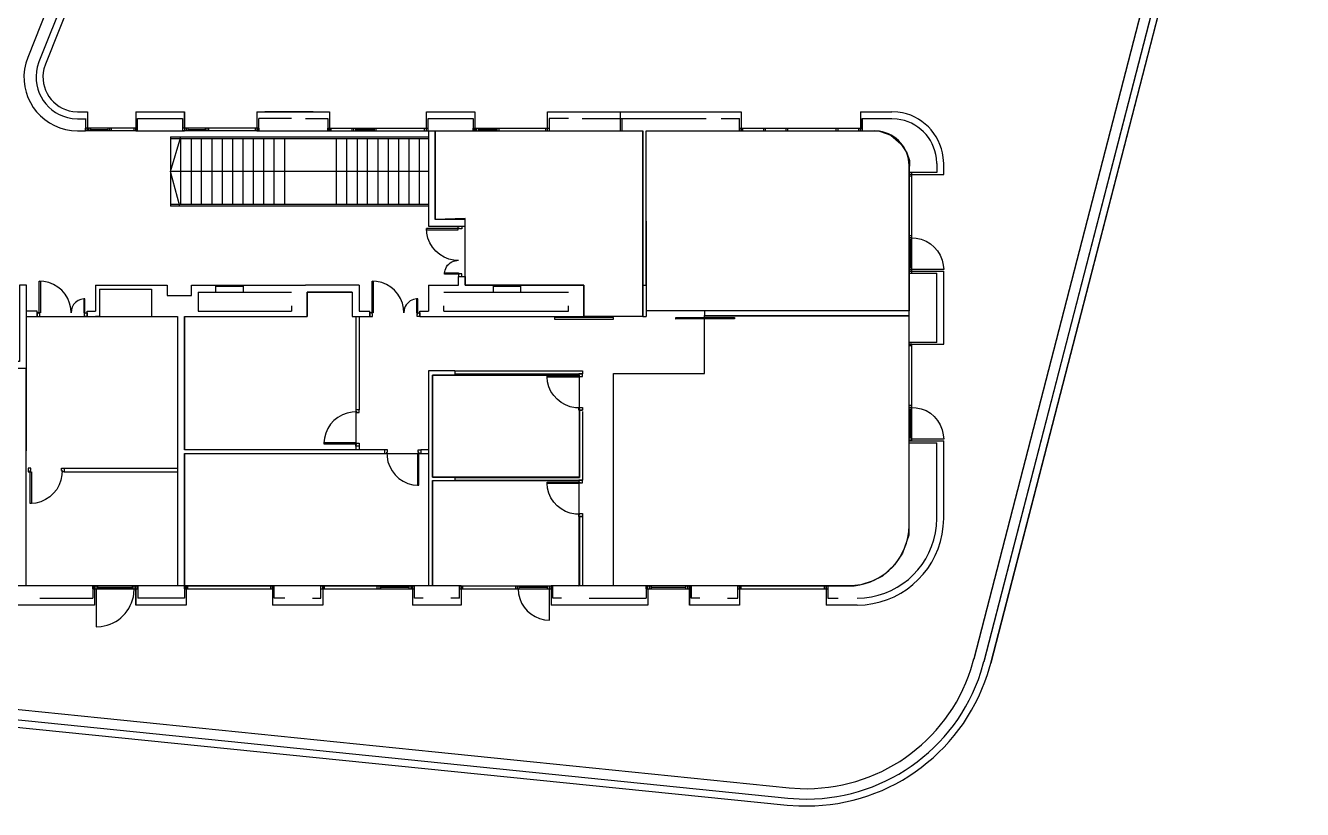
# Model space of a CAD drawing. Extents: x 0.3 to 10.6, y 1.3 to 8.
# Drawn here: x 6.334 to 10.52, y 1.269 to 3.837 of the extents above; entities that cross this region are included whole.
import ezdxf

# ---------------------------------------------------------------- set-up
doc = ezdxf.new("R2010")
doc.units = 0
for name, color, linetype in [('Doors', 7, 'CONTINUOUS'), ('Furnitures', 7, 'CONTINUOUS'), ('Meeting rooms', 7, 'CONTINUOUS'), ('Offices', 7, 'CONTINUOUS'), ('Stairs', 7, 'CONTINUOUS'), ('Walls', 7, 'CONTINUOUS')]:
    doc.layers.add(name, color=color, linetype=linetype)

msp = doc.modelspace()

# ---------------------------------------------------------------- linework, layer by layer
at = {"layer": 'Doors', "color": 3}
for points in [[(7.649389, 3.157399), (7.648191, 3.1718)], [(7.753189, 3.067401), (7.738189, 3.068591)], [(7.742989, 3.0668), (7.753189, 3.067991)], [(7.70759, 3.026599), (7.709389, 3.035601)], [(6.39419, 2.999001), (6.37919, 3.000191)], [(7.484989, 2.999001), (7.469989, 3.000191)], [(6.52499, 2.941401), (6.51539, 2.939602), (6.50639, 2.936003), (6.49859, 2.930003), (6.49199, 2.923401), (6.48719, 2.915003), (6.48479, 2.905402), (6.483589, 2.895803)], [(7.615789, 2.941401), (7.60619, 2.939602)], [(6.48359, 2.8958), (6.482391, 2.910799)], [(7.57439, 2.8958), (7.573188, 2.910799)], [(7.57499, 2.905399), (7.574389, 2.8958)], [(8.04479, 2.6702), (8.043588, 2.6852)], [(7.42019, 2.571199), (7.40519, 2.57059)], [(8.151589, 2.584999), (8.136589, 2.584999)], [(7.31399, 2.4854), (7.312191, 2.4704)], [(7.518589, 2.439799), (7.51919, 2.424799)], [(6.45419, 2.379799), (6.453589, 2.3648)], [(7.60379, 2.333), (7.61879, 2.3312)], [(8.04479, 2.321599), (8.043588, 2.336601)], [(6.36839, 2.273), (6.35399, 2.271809)], [(8.151589, 2.2364), (8.136589, 2.237009)], [(7.94939, 1.9922), (7.950588, 1.976)], [(8.05139, 1.8896), (8.05139, 1.9916)], [(8.035189, 1.890799), (8.05139, 1.889608)]]:
    msp.add_lwpolyline(points, dxfattribs=at)
for points in [[(7.64879, 3.1718), (7.64879, 3.168199), (7.75259, 3.168199), (7.75259, 3.1718)], [(7.75259, 3.1796), (7.763989, 3.1796), (7.763989, 3.170599), (7.75679, 3.170599), (7.75679, 3.17179), (7.75259, 3.17179)], [(7.75319, 3.026599), (7.75319, 3.022401), (7.707589, 3.022401), (7.707589, 3.026599)], [(7.75319, 3.015199), (7.76399, 3.015199), (7.76399, 3.0242), (7.75679, 3.0242), (7.75679, 3.022401), (7.75319, 3.022401)], [(6.37919, 2.8958), (6.37919, 3.000199), (6.38339, 3.000199), (6.38339, 2.8958)], [(7.46999, 2.8958), (7.46999, 3.000199), (7.47419, 3.000199), (7.47419, 2.8958)], [(6.52919, 2.8958), (6.52919, 2.941401), (6.52499, 2.941401), (6.52499, 2.8958)], [(7.619989, 2.8958), (7.619989, 2.941401), (7.61579, 2.941401), (7.61579, 2.8958)], [(6.37199, 2.8958), (6.37199, 2.884399), (6.38099, 2.884399), (6.38099, 2.892199), (6.379191, 2.892199), (6.379191, 2.8958)], [(6.53639, 2.8958), (6.53639, 2.884399), (6.52739, 2.884399), (6.52739, 2.892199), (6.529189, 2.892199), (6.529189, 2.8958)], [(7.46279, 2.8958), (7.46279, 2.884399), (7.471789, 2.884399), (7.471789, 2.892199), (7.46999, 2.892199), (7.46999, 2.8958)], [(7.62719, 2.8958), (7.62719, 2.884399), (7.618189, 2.884399), (7.618189, 2.892199), (7.619989, 2.892199), (7.619989, 2.8958)], [(8.06819, 2.8802), (8.06819, 2.875401), (8.26139, 2.875401), (8.26139, 2.8802)], [(8.65799, 2.875999), (8.46539, 2.87539), (8.46539, 2.88019), (8.65799, 2.88019)], [(8.14799, 2.688801), (8.14799, 2.6852), (8.043589, 2.6852), (8.043589, 2.688801), (8.14799, 2.688801), (8.151589, 2.688801), (8.151589, 2.68761), (8.159389, 2.68761), (8.159389, 2.696611), (8.14799, 2.696611)], [(7.41659, 2.571199), (7.42019, 2.571199), (7.42019, 2.569399), (7.42799, 2.569399), (7.42799, 2.578401), (7.41659, 2.578401)], [(8.14799, 2.584999), (8.151589, 2.584999), (8.151589, 2.58619), (8.159389, 2.58619), (8.159389, 2.577189), (8.14799, 2.577189)], [(7.41659, 2.466799), (7.41659, 2.4704), (7.31219, 2.4704), (7.31219, 2.466799), (7.41659, 2.466799), (7.42019, 2.466799), (7.42019, 2.468598), (7.42799, 2.468598), (7.42799, 2.458999), (7.41659, 2.458999)], [(7.51859, 2.4356), (7.51859, 2.439799), (7.520389, 2.439799), (7.520389, 2.447001), (7.511389, 2.447001), (7.511389, 2.4356)], [(7.62299, 2.3312), (7.62299, 2.4356), (7.61879, 2.4356), (7.61879, 2.3312)], [(7.62299, 2.4356), (7.62299, 2.439799), (7.621191, 2.439799), (7.621191, 2.447001), (7.630191, 2.447001), (7.630191, 2.4356)], [(6.34979, 2.3756), (6.34979, 2.379799), (6.351589, 2.379799), (6.351589, 2.387001), (6.342589, 2.387001), (6.342589, 2.3756)], [(6.45419, 2.3756), (6.45419, 2.379799), (6.452391, 2.379799), (6.452391, 2.387001), (6.461391, 2.387001), (6.461391, 2.3756)], [(6.34979, 2.271799), (6.34979, 2.3756), (6.35399, 2.3756), (6.35399, 2.271799)], [(8.14799, 2.340799), (8.14799, 2.336601), (8.043589, 2.336601), (8.043589, 2.340799), (8.14799, 2.340799), (8.151589, 2.340799), (8.151589, 2.339), (8.159389, 2.339), (8.159389, 2.347999), (8.14799, 2.347999)], [(8.14799, 2.2364), (8.151589, 2.2364), (8.151589, 2.238199), (8.159389, 2.238199), (8.159389, 2.2286), (8.14799, 2.2286)]]:
    msp.add_lwpolyline(points, close=True, dxfattribs=at)
for points in [[(7.738189, 3.068599), (7.69255, 3.074701), (7.65597, 3.11151), (7.649389, 3.157399)], [(7.709389, 3.035601), (7.71395, 3.051899), (7.72669, 3.063009), (7.742989, 3.0668)], [(6.48239, 2.910799), (6.47647, 2.956821), (6.43997, 2.992709), (6.39419, 2.999001)], [(7.573189, 2.910799), (7.566399, 2.956829), (7.53147, 2.99287), (7.484989, 2.999001)], [(7.60619, 2.939599), (7.591669, 2.935969), (7.57709, 2.920639), (7.57499, 2.905399)], [(8.136589, 2.584999), (8.090229, 2.591349), (8.054229, 2.6242), (8.04479, 2.6702)], [(7.40519, 2.570601), (7.35955, 2.56565), (7.32156, 2.530559), (7.31399, 2.4854)], [(7.51919, 2.424799), (7.52344, 2.379429), (7.55862, 2.340829), (7.60379, 2.333)], [(6.45359, 2.3648), (6.44916, 2.3189), (6.41364, 2.281199), (6.36839, 2.273)], [(8.136589, 2.237001), (8.091009, 2.241311), (8.05357, 2.276799), (8.04479, 2.321599)], [(7.950589, 1.976), (7.95729, 1.931478), (7.991359, 1.898879), (8.035189, 1.890799)]]:
    msp.add_open_spline(points, degree=3, dxfattribs=at)
at = {"layer": 'Furnitures', "color": 5}
msp.add_lwpolyline([(8.26168, 2.00131), (8.26168, 2.697029), (8.559367, 2.697029), (8.559367, 2.887685), (9.229445, 2.887685), (9.229445, 2.214262), (9.229445, 2.167437), (9.208261, 2.108344), (9.182618, 2.070435), (9.143594, 2.033642), (9.109031, 2.01692), (9.072238, 2.004654), (9.04319, 2.001199)], close=True, dxfattribs=at)
at = {"layer": 'Meeting rooms', "color": 5}
for points in [[(7.77539, 2.986399), (7.77539, 3.204799), (7.676989, 3.201799), (7.676989, 3.4922), (8.35739, 3.4922), (8.35739, 2.884399), (8.16479, 2.884399), (8.16479, 2.986399)], [(8.36879, 3.4922), (9.076789, 3.4922), (9.133189, 3.491001), (9.170426, 3.478329), (9.203539, 3.449948), (9.22246, 3.419989), (9.23192, 3.394761), (9.230388, 3.355401), (9.230388, 2.902401), (8.369432, 2.902401)]]:
    msp.add_lwpolyline(points, close=True, dxfattribs=at)
at = {"layer": 'Meeting rooms', "color": 1}
for points in [[(6.33779, 2.884399), (6.83219, 2.884399), (6.83219, 2.001199), (6.33659, 2.001199)], [(7.66799, 2.358198), (7.66799, 2.691801), (8.148687, 2.691801), (8.148687, 2.357254)], [(7.66799, 2.3468), (8.147899, 2.3468), (8.147899, 2.000905), (7.66799, 2.001196)]]:
    msp.add_lwpolyline(points, close=True, dxfattribs=at)
at = {"layer": 'Offices', "color": 1}
for points in [[(6.85499, 2.884399), (7.25759, 2.884399), (7.25759, 2.9642), (7.40519, 2.9642), (7.40519, 2.884399), (7.41659, 2.884399), (7.41659, 2.447001), (6.85499, 2.447001)], [(7.65479, 2.4356), (7.65479, 2.001199), (6.85499, 2.001199), (6.85499, 2.4356)]]:
    msp.add_lwpolyline(points, close=True, dxfattribs=at)
at = {"layer": 'Stairs', "color": 6}
for points in [[(6.83999, 3.2456), (6.80939, 3.359), (6.84359, 3.4724)], [(6.80939, 3.4724), (6.80939, 3.2456)], [(6.80939, 3.4724), (7.65479, 3.4724)], [(7.65479, 3.4664), (6.80939, 3.4664)], [(6.84359, 3.251), (6.84359, 3.4664)], [(6.87779, 3.251), (6.87779, 3.4664)], [(6.91139, 3.251), (6.91139, 3.4664)], [(6.94559, 3.251), (6.94559, 3.4664)], [(6.97979, 3.251), (6.97979, 3.4664)], [(7.01339, 3.251), (7.01339, 3.4664)], [(7.04759, 3.251), (7.04759, 3.4664)], [(7.08179, 3.251), (7.08179, 3.4664)], [(7.11539, 3.251), (7.11539, 3.4664)], [(7.14959, 3.251), (7.14959, 3.4664)], [(7.18379, 3.251), (7.18379, 3.4664)], [(7.35359, 3.251), (7.35359, 3.4664)], [(7.38779, 3.251), (7.38779, 3.4664)], [(7.42199, 3.251), (7.42199, 3.4664)], [(7.45559, 3.251), (7.45559, 3.4664)], [(7.48979, 3.251), (7.48979, 3.4664)], [(7.52399, 3.251), (7.52399, 3.4664)], [(7.55819, 3.251), (7.55819, 3.4664)], [(7.59179, 3.251), (7.59179, 3.4664)], [(7.62599, 3.251), (7.62599, 3.4664)], [(7.65479, 3.359), (6.80939, 3.359)], [(7.65479, 3.251), (6.80939, 3.251)], [(7.65479, 3.2456), (6.80939, 3.2456)]]:
    msp.add_lwpolyline(points, dxfattribs=at)
at = {"layer": 'Walls', "color": 1}
for points in [[(9.44339, 1.762399), (10.46399, 5.711), (10.463389, 5.711), (9.442789, 1.762399)], [(9.47639, 1.753999), (10.49819, 5.7068), (10.497589, 5.7068), (9.475789, 1.753999)], [(9.49859, 1.748598), (10.51979, 5.7014), (10.519189, 5.7014), (9.497989, 1.748598)]]:
    msp.add_lwpolyline(points, close=True, dxfattribs=at)
at = {"layer": 'Walls', "color": 7}
for points in [[(9.44279, 1.762399), (9.44279, 1.762399), (9.44279, 1.762399), (9.44339, 1.762399), (10.46399, 5.711), (10.46339, 5.711)], [(9.47579, 1.753999), (9.47579, 1.753999), (9.47579, 1.753999), (9.47639, 1.753999), (10.49819, 5.7068), (10.49759, 5.7068)], [(9.49799, 1.748598), (9.49799, 1.748598), (9.49799, 1.748598), (9.49859, 1.748598), (10.51979, 5.7014), (10.51919, 5.7014)], [(6.33779, 2.986399), (6.31499, 2.986399), (6.31499, 2.736799), (6.11099, 2.736799), (6.11099, 2.986399), (6.08819, 2.986399), (6.08819, 2.736799), (5.88419, 2.736799), (5.88419, 2.986399), (5.86199, 2.986399), (5.86199, 2.736799), (5.76539, 2.736799), (5.76539, 2.7146), (6.33779, 2.7146)], [(5.76539, 2.736799), (5.76539, 2.7146), (6.33779, 2.7146), (6.33779, 2.986399), (6.31499, 2.986399), (6.31499, 2.736799), (6.11099, 2.736799), (6.11099, 2.986399), (6.08819, 2.986399), (6.08819, 2.736799), (5.88419, 2.736799), (5.88419, 2.986399), (5.86199, 2.986399), (5.86199, 2.736799)]]:
    msp.add_lwpolyline(points, close=True, dxfattribs=at)
for points in [[(6.42659, 3.9488), (6.34139, 3.7328)], [(6.46379, 3.9344), (6.37799, 3.7178)], [(6.48719, 3.9314), (6.39959, 3.71)], [(6.34139, 3.7328), (6.33479, 3.7136)], [(6.37799, 3.7178), (6.37259, 3.701)], [(6.39959, 3.71), (6.39479, 3.695)], [(6.48719, 3.533), (6.50459, 3.531799)], [(6.48899, 3.5558), (6.50459, 3.554601)], [(6.50459, 3.5546), (6.53759, 3.5546)], [(6.50459, 3.5318), (6.53099, 3.5318)], [(6.53099, 3.5324), (6.53099, 3.4922)], [(6.53759, 3.5546), (6.53759, 3.4922)], [(6.69599, 3.5546), (6.85499, 3.5546)], [(6.69599, 3.5546), (6.69599, 3.4922)], [(6.70139, 3.4922), (6.70139, 3.5324), (6.84899, 3.5324)], [(6.84899, 3.5324), (6.84899, 3.4922)], [(6.85499, 3.5546), (6.85499, 3.4922)], [(6.85499, 3.5012), (6.85499, 3.5546)], [(7.09259, 3.5546), (7.33079, 3.5546)], [(7.09259, 3.5546), (7.09259, 3.4922)], [(7.09319, 3.5012), (7.09319, 3.5546)], [(7.09859, 3.4922), (7.09859, 3.5324)], [(7.20659, 3.5324), (7.09859, 3.5324)], [(7.27739, 3.5546), (7.11899, 3.5546)], [(7.25159, 3.5324), (7.32479, 3.5324), (7.32479, 3.4922)], [(7.33079, 3.5546), (7.33079, 3.4922)], [(7.33079, 3.5546), (7.33079, 3.4922)], [(7.64819, 3.5546), (7.80659, 3.5546)], [(7.64819, 3.5012), (7.64819, 3.5546)], [(7.65359, 3.4922), (7.65359, 3.5012), (7.65359, 3.5324), (7.80119, 3.5324)], [(7.80119, 3.5324), (7.80119, 3.4922)], [(7.80659, 3.5546), (7.80659, 3.4922)], [(7.80659, 3.5546), (7.80659, 3.553999)], [(8.04479, 3.5012), (8.04479, 3.5546), (8.28299, 3.5546)], [(8.04479, 3.5546), (8.04479, 3.553999)], [(8.11379, 3.5324), (8.05079, 3.5324), (8.05079, 3.4922), (8.28899, 3.4922)], [(8.15879, 3.5324), (8.56499, 3.5324)], [(8.28299, 3.5546), (8.68019, 3.5546)], [(8.28299, 3.5546), (8.28299, 3.4922)], [(8.28299, 3.5546), (8.28299, 3.5012)], [(8.28899, 3.5324), (8.28899, 3.4922)], [(8.61419, 3.5324), (8.67419, 3.5324)], [(8.67419, 3.4922), (8.67419, 3.5324)], [(8.68019, 3.5546), (8.68019, 3.4922)], [(8.68019, 3.5546), (8.68019, 3.553999)], [(9.07139, 3.5546), (9.17339, 3.5546)], [(9.07139, 3.5546), (9.07139, 3.5012)], [(9.07139, 3.5546), (9.07139, 3.553999)], [(9.07679, 3.5324), (9.07679, 3.4922)], [(9.07679, 3.4922), (9.07679, 3.5324)], [(9.17339, 3.5318), (9.07679, 3.5318)], [(9.19379, 3.5534), (9.17339, 3.554601)], [(9.19139, 3.5306), (9.17339, 3.531798)], [(6.48479, 3.4934), (6.50459, 3.492199)], [(6.50459, 3.4922), (6.53099, 3.4922)], [(6.69599, 3.5012), (6.53099, 3.5012)], [(6.53099, 3.4922), (6.53099, 3.5012)], [(6.69599, 3.4922), (6.53099, 3.4922)], [(6.53699, 3.4922), (6.53699, 3.5012)], [(6.54239, 3.4922), (6.54239, 3.5012)], [(6.54839, 3.4922), (6.54839, 3.5012)], [(6.54839, 3.497), (6.60479, 3.497)], [(6.60479, 3.4922), (6.60479, 3.5012)], [(6.61079, 3.4922), (6.61079, 3.5012)], [(6.61619, 3.4922), (6.61619, 3.5012)], [(6.68999, 3.4922), (6.68999, 3.5012)], [(6.69539, 3.4922), (6.69539, 3.5012)], [(6.69599, 3.4922), (6.85499, 3.4922)], [(6.70139, 3.4922), (6.70139, 3.5012)], [(6.84899, 3.5012), (6.84899, 3.4922)], [(7.09859, 3.5012), (6.84899, 3.5012)], [(7.09859, 3.4922), (6.84899, 3.4922)], [(6.85499, 3.5012), (6.85499, 3.4922)], [(6.86039, 3.5012), (6.86039, 3.4922)], [(6.86639, 3.5012), (6.86639, 3.4922)], [(6.86639, 3.497), (6.92279, 3.497)], [(6.92279, 3.5012), (6.92279, 3.4922)], [(6.92879, 3.5012), (6.92879, 3.4922)], [(6.93419, 3.5012), (6.93419, 3.4922)], [(7.08719, 3.5012), (7.08719, 3.4922)], [(7.09259, 3.4922), (7.32479, 3.4922)], [(7.09319, 3.5012), (7.09319, 3.4922)], [(7.09859, 3.5012), (7.09859, 3.4922)], [(7.32479, 3.5012), (7.65359, 3.5012)], [(7.32479, 3.4922), (7.32479, 3.5012)], [(7.32479, 3.4922), (7.65359, 3.4922)], [(7.33079, 3.4922), (7.33079, 3.5012)], [(7.33619, 3.4922), (7.33619, 3.5012)], [(7.40459, 3.4922), (7.40459, 3.5012)], [(7.40999, 3.4922), (7.40999, 3.5012)], [(7.41539, 3.5012), (7.41599, 3.4928)], [(7.41599, 3.497), (7.47239, 3.497)], [(7.47239, 3.5018), (7.47239, 3.4928)], [(7.47779, 3.4922), (7.47779, 3.5012)], [(7.48379, 3.4922), (7.48379, 3.5012)], [(7.64219, 3.4922), (7.64219, 3.5012)], [(7.64819, 3.4922), (7.64819, 3.5012)], [(7.65359, 3.4922), (7.80119, 3.4922)], [(7.65479, 3.4922), (7.65479, 3.1796)], [(7.67699, 3.4922), (7.67699, 3.201799)], [(7.80119, 3.5012), (8.05079, 3.5012)], [(7.80119, 3.4922), (7.80119, 3.5012)], [(7.80119, 3.4922), (8.05079, 3.4922)], [(7.80659, 3.4922), (7.80659, 3.5012)], [(7.81259, 3.4922), (7.81259, 3.5012)], [(7.81799, 3.5018), (7.81799, 3.4922)], [(7.81799, 3.497), (7.87499, 3.497)], [(7.87499, 3.5018), (7.87499, 3.4922)], [(7.88039, 3.4922), (7.88039, 3.5018)], [(7.88639, 3.4922), (7.88639, 3.5018)], [(8.03939, 3.4922), (8.03939, 3.5012)], [(8.04479, 3.4922), (8.04479, 3.5012)], [(8.67419, 3.5012), (9.07679, 3.5012)], [(8.67419, 3.4922), (8.67419, 3.5012)], [(8.67419, 3.4922), (9.07679, 3.4922)], [(8.68019, 3.4922), (8.68019, 3.5012)], [(8.68559, 3.4922), (8.68559, 3.5012)], [(8.75399, 3.4922), (8.75399, 3.5012)], [(8.75939, 3.4922), (8.75939, 3.5012)], [(8.82719, 3.4922), (8.82719, 3.5012)], [(8.83319, 3.4922), (8.83319, 3.5012)], [(8.99159, 3.4922), (8.99159, 3.5012)], [(8.99759, 3.4922), (8.99759, 3.5012)], [(9.06539, 3.4922), (9.06539, 3.5012)], [(9.07139, 3.4922), (9.07139, 3.5012)], [(9.07139, 3.4922), (9.07139, 3.5012)], [(9.07679, 3.4922), (9.07679, 3.5012)], [(9.07679, 3.4922), (9.11699, 3.4922)], [(9.13319, 3.491), (9.11699, 3.492198)], [(9.32099, 3.3848), (9.319789, 3.4022)], [(9.34379, 3.3848), (9.342589, 3.4052)], [(9.23039, 3.2702), (9.23039, 3.3788)], [(9.23039, 3.025999), (9.23039, 3.3554)], [(9.32099, 3.3554), (9.23039, 3.3554)], [(9.23939, 3.3494), (9.23039, 3.3494)], [(9.23939, 3.025999), (9.23939, 3.3554)], [(9.23939, 3.3494), (9.34379, 3.3494)], [(9.32099, 3.3848), (9.32099, 3.3554)], [(9.34379, 3.3494), (9.34379, 3.3848)], [(9.23939, 3.344), (9.23039, 3.344)], [(7.77539, 3.1796), (7.77539, 3.201799), (7.67699, 3.201799)], [(7.65479, 3.1796), (7.77539, 3.1796)], [(9.23939, 3.1478), (9.23039, 3.1478)], [(9.23939, 3.141799), (9.23039, 3.141799)], [(9.23939, 3.136399), (9.23039, 3.136399)], [(9.23459, 3.0434), (9.23459, 3.136399)], [(7.75319, 2.986399), (7.75319, 3.015199), (7.77539, 3.015199), (7.77539, 2.986399)], [(9.23939, 3.0434), (9.23039, 3.0434)], [(9.23939, 3.0374), (9.23039, 3.0374)], [(9.23039, 3.032), (9.34379, 3.032)], [(9.23939, 3.032), (9.23039, 3.032)], [(9.23039, 2.793801), (9.23039, 3.025999)], [(9.23039, 3.025999), (9.32099, 3.025999)], [(9.32099, 2.799201), (9.32099, 3.025999)], [(9.34379, 2.793801), (9.34379, 3.032)], [(6.56339, 2.986399), (6.75299, 2.986399)], [(6.56339, 2.986399), (6.56339, 2.901801)], [(6.57659, 2.973199), (6.74759, 2.973199)], [(6.57659, 2.973199), (6.57659, 2.884399)], [(6.74759, 2.973199), (6.74759, 2.884399)], [(6.75299, 2.986399), (6.79859, 2.986399)], [(6.79859, 2.986399), (6.79859, 2.952799), (6.87779, 2.952799), (6.87779, 2.986399)], [(6.87779, 2.986399), (6.95699, 2.986399)], [(6.95699, 2.986399), (6.95699, 2.9642), (7.04759, 2.9642)], [(7.04759, 2.986399), (7.25219, 2.986399)], [(7.04759, 2.986399), (7.04759, 2.9642)], [(7.42799, 2.986399), (7.25219, 2.986399)], [(7.42799, 2.986399), (7.42799, 2.901801)], [(7.65479, 2.986399), (7.75319, 2.986399)], [(7.65479, 2.986399), (7.65479, 2.901801)], [(7.66559, 2.986399), (7.75319, 2.986399)], [(7.77539, 2.986399), (7.86659, 2.986399)], [(7.86659, 2.986399), (7.86659, 2.9642)], [(7.95719, 2.986399), (8.16479, 2.986399)], [(8.16479, 2.986399), (8.16479, 2.884399)], [(8.35739, 2.884399), (8.35739, 2.986399), (8.36879, 2.986399)], [(8.36879, 2.986399), (8.36879, 2.884399)], [(6.79859, 2.9642), (6.79859, 2.963592)], [(6.90059, 2.9642), (6.95699, 2.9642)], [(6.90059, 2.9642), (6.90059, 2.901801)], [(7.04759, 2.9642), (7.20659, 2.9642)], [(7.20659, 2.9642), (7.20659, 2.963592)], [(7.40519, 2.9642), (7.25759, 2.9642)], [(7.25759, 2.9642), (7.25759, 2.884399)], [(7.40519, 2.9642), (7.40519, 2.884399)], [(7.70579, 2.9642), (7.86659, 2.9642)], [(7.70579, 2.9642), (7.70579, 2.963592)], [(7.95719, 2.9642), (8.11379, 2.9642)], [(6.33779, 2.884399), (6.37199, 2.884399), (6.37199, 2.901801), (6.33779, 2.901801)], [(6.53639, 2.884399), (6.53639, 2.901801), (6.56339, 2.901801)], [(6.90059, 2.901801), (7.20659, 2.901801)], [(7.20659, 2.918599), (7.20659, 2.901801)], [(7.42799, 2.901801), (7.46279, 2.901801)], [(7.46279, 2.884399), (7.46279, 2.901801)], [(7.62719, 2.901801), (7.65479, 2.901801)], [(7.62719, 2.884399), (7.62719, 2.901801)], [(7.70579, 2.901801), (7.70579, 2.918599)], [(7.70579, 2.901801), (8.11379, 2.901801)], [(8.11379, 2.901801), (8.11379, 2.918599)], [(9.23039, 2.902399), (8.56139, 2.90179)], [(8.56139, 2.885), (8.56139, 2.901801)], [(6.53639, 2.884399), (6.56339, 2.884399)], [(6.57659, 2.884399), (6.56339, 2.884399)], [(6.74759, 2.884399), (6.83219, 2.884399)], [(6.83219, 2.884399), (6.83219, 2.001199)], [(6.85499, 2.884399), (7.25759, 2.884399)], [(6.85499, 2.884399), (6.85499, 2.447001)], [(7.40519, 2.884399), (7.46279, 2.884399)], [(7.41659, 2.884399), (7.41659, 2.578401)], [(7.42799, 2.884399), (7.42799, 2.578401)], [(7.62719, 2.884399), (8.16479, 2.884399)], [(8.35739, 2.884399), (8.36879, 2.884399)], [(9.23039, 2.885), (8.56139, 2.885)], [(9.32099, 2.799201), (9.23039, 2.799201)], [(9.23039, 2.793801), (9.34379, 2.793801)], [(9.23039, 2.476401), (9.23039, 2.793801)], [(9.23939, 2.793801), (9.23039, 2.793801)], [(9.23939, 2.7884), (9.23039, 2.7884)], [(9.23939, 2.793801), (9.29279, 2.793801)], [(9.23939, 2.476401), (9.23939, 2.793801)], [(7.74179, 2.705599), (7.65479, 2.705599), (7.65479, 2.001199)], [(7.74179, 2.705599), (7.74179, 2.691801), (7.66799, 2.691801)], [(7.66799, 2.691801), (7.66799, 2.358198)], [(7.42799, 2.578401), (7.41659, 2.578401)], [(9.23939, 2.592199), (9.23039, 2.592199)], [(9.23939, 2.5862), (9.23039, 2.5862)], [(9.23939, 2.5808), (9.23039, 2.5808)], [(9.23459, 2.487799), (9.23459, 2.5808)], [(9.23939, 2.487799), (9.23039, 2.487799)], [(9.23939, 2.481799), (9.23039, 2.481799)], [(9.23039, 2.1998), (9.23039, 2.476401)], [(9.23039, 2.476401), (9.34379, 2.476401)], [(9.23939, 2.476401), (9.23039, 2.476401)], [(9.23039, 2.4704), (9.32099, 2.4704)], [(9.23939, 2.476401), (9.29279, 2.476401)], [(9.32099, 2.221999), (9.32099, 2.4704)], [(9.34379, 2.221999), (9.34379, 2.476401)], [(7.51139, 2.447001), (6.85499, 2.447001)], [(6.85499, 2.4356), (7.51139, 2.4356)], [(6.85499, 2.4356), (6.85499, 2.434991)], [(6.85499, 2.432599), (6.85499, 2.001199)], [(7.41659, 2.458999), (7.41659, 2.447001)], [(7.42799, 2.458999), (7.41659, 2.458999)], [(7.42799, 2.458999), (7.42799, 2.447001)], [(7.51139, 2.447001), (7.51139, 2.4356)], [(7.65479, 2.447001), (7.63019, 2.447001)], [(7.63019, 2.447001), (7.63019, 2.4356)], [(7.63019, 2.4356), (7.65479, 2.4356)], [(6.46139, 2.387001), (6.83219, 2.387001)], [(6.46139, 2.3756), (6.83219, 2.3756)], [(7.66799, 2.358198), (7.74179, 2.358198), (7.74179, 2.3468)], [(7.66799, 2.3468), (7.66799, 2.001199)], [(7.66799, 2.3468), (7.74179, 2.3468)], [(9.31979, 2.197999), (9.320991, 2.221999)], [(9.34259, 2.196199), (9.343791, 2.221999)], [(9.22919, 2.1788), (9.230391, 2.1998)], [(6.55439, 2.001199), (5.69579, 2.001199)], [(6.55439, 1.9922), (6.55439, 2.001199)], [(6.55439, 2.001199), (6.70199, 2.001199)], [(6.55439, 2.001199), (6.55439, 1.961599)], [(6.55439, 1.9922), (6.70199, 1.9922)], [(6.56039, 1.9922), (6.56039, 2.001199)], [(6.56039, 1.9922), (6.56039, 1.938799)], [(6.56579, 1.9922), (6.56579, 2.001199)], [(6.57179, 1.9922), (6.57179, 2.001199)], [(6.57179, 1.996399), (6.68459, 1.996399)], [(6.68459, 1.9922), (6.68459, 2.001199)], [(6.69059, 1.9922), (6.69059, 2.001199)], [(6.86039, 2.001199), (6.69599, 2.001199)], [(6.69599, 1.938799), (6.69599, 2.001199)], [(6.69599, 2.001199), (6.69599, 1.938799)], [(6.69599, 1.9922), (6.69599, 2.001199)], [(6.70199, 1.9922), (6.70199, 2.001199)], [(6.70199, 2.001199), (6.70199, 1.961599)], [(6.85499, 2.001199), (6.85499, 1.961599)], [(6.85499, 1.9922), (6.85499, 2.001199), (7.14959, 2.001199)], [(6.85499, 1.9922), (7.14959, 1.9922)], [(6.86039, 2.001199), (6.86039, 1.938799)], [(6.86039, 1.9922), (6.86039, 2.001199)], [(6.86039, 1.9922), (6.86039, 1.938799)], [(6.86639, 1.9922), (6.86639, 2.001199)], [(7.13819, 1.9922), (7.13819, 2.001199)], [(7.30259, 2.001199), (7.14419, 2.001199)], [(7.14419, 2.001199), (7.14419, 1.938799)], [(7.14419, 1.9922), (7.14419, 2.001199)], [(7.14419, 1.9922), (7.14419, 1.938799)], [(7.14959, 1.961599), (7.14959, 2.001199)], [(7.14959, 1.9922), (7.14959, 2.001199)], [(7.27439, 1.961599), (7.30259, 1.961599), (7.30259, 2.001199)], [(7.30259, 2.001199), (7.60919, 2.001199)], [(7.30259, 1.9922), (7.60919, 1.9922)], [(7.30859, 2.001199), (7.30859, 1.938799)], [(7.30859, 1.9922), (7.30859, 2.001199)], [(7.31399, 1.9922), (7.31399, 2.001199)], [(7.48739, 1.9922), (7.48739, 2.001199)], [(7.49339, 1.9922), (7.49339, 2.001199)], [(7.49879, 1.9922), (7.49879, 2.001199)], [(7.59179, 1.996399), (7.49879, 1.996399)], [(7.59179, 1.9922), (7.59179, 2.001199)], [(7.59779, 1.9922), (7.59779, 2.001199)], [(7.60319, 2.001199), (7.60319, 1.938799)], [(7.60319, 1.9922), (7.60319, 2.001199)], [(7.76219, 2.001199), (7.60919, 2.001199)], [(7.63739, 1.961599), (7.60919, 1.961599), (7.60919, 2.001199)], [(7.75619, 2.001199), (8.06279, 2.001199)], [(7.75619, 1.961599), (7.75619, 2.001199)], [(7.75619, 1.9922), (8.06279, 1.9922)], [(7.76219, 2.001199), (7.76219, 1.938799)], [(7.76219, 2.001199), (7.76219, 1.938799)], [(7.76219, 1.9922), (7.76219, 2.001199)], [(7.76759, 1.9922), (7.76759, 2.001199)], [(7.94099, 1.9922), (7.94099, 2.001199)], [(7.94699, 1.9922), (7.94699, 2.001199)], [(7.95239, 1.9922), (7.95239, 2.001199)], [(8.04539, 1.996399), (7.95239, 1.996399)], [(8.04539, 1.9922), (8.04539, 2.001199)], [(8.05139, 1.9922), (8.05139, 2.001199)], [(8.36879, 2.001199), (8.05679, 2.001199)], [(8.05679, 2.001199), (8.05679, 1.938799)], [(8.05679, 2.001199), (8.05679, 1.938799)], [(8.05679, 1.9922), (8.05679, 2.001199)], [(8.06279, 1.961599), (8.06279, 2.001199)], [(8.36879, 1.9922), (8.36879, 2.001199)], [(8.36879, 2.001199), (8.51579, 2.001199)], [(8.36879, 2.001199), (8.36879, 1.961599)], [(8.36879, 1.9922), (8.51579, 1.9922)], [(8.37419, 1.9922), (8.37419, 2.001199)], [(8.37419, 1.9922), (8.37419, 1.938799)], [(8.38019, 1.9922), (8.38019, 2.001199)], [(8.38559, 1.9922), (8.38559, 2.001199)], [(8.38559, 1.997), (8.49899, 1.996391)], [(8.49899, 1.9922), (8.49899, 2.001199)], [(8.50499, 1.9922), (8.50499, 2.001199)], [(8.66939, 2.001199), (8.51039, 2.001199)], [(8.51039, 1.938799), (8.51039, 2.001199)], [(8.51039, 2.001199), (8.51039, 1.938799)], [(8.51039, 1.9922), (8.51039, 2.001199)], [(8.51039, 1.9922), (8.51039, 1.938799)], [(8.51579, 1.9922), (8.51579, 2.001199)], [(8.51579, 2.001199), (8.51579, 1.961599)], [(8.54459, 1.961599), (8.51639, 1.961599), (8.51639, 2.001199)], [(8.66939, 2.001199), (8.96399, 2.001199)], [(8.66939, 1.961599), (8.66939, 2.001199)], [(8.66939, 1.9922), (8.96399, 1.9922)], [(8.67479, 2.001199), (8.67479, 1.938799)], [(8.67479, 1.9922), (8.67479, 2.001199)], [(8.67479, 1.9922), (8.67479, 1.938799)], [(8.68019, 1.9922), (8.68019, 2.001199)], [(8.95259, 1.9922), (8.95259, 2.001199)], [(8.95859, 2.001199), (8.95859, 1.938799)], [(8.95859, 1.9922), (8.95859, 2.001199)], [(8.95859, 1.9922), (8.95859, 1.938799)], [(8.96399, 2.001199), (9.03179, 2.001199)], [(8.96399, 2.001199), (8.96399, 1.961599), (8.99819, 1.961599)], [(6.56039, 1.938799), (5.69039, 1.938799)], [(6.38159, 1.961599), (6.55439, 1.961599)], [(6.86039, 1.938799), (6.69599, 1.938799)], [(6.85499, 1.961599), (6.70199, 1.961599)], [(7.30859, 1.938799), (7.14419, 1.938799)], [(7.18379, 1.961599), (7.14959, 1.961599)], [(7.76219, 1.938799), (7.60319, 1.938799)], [(7.75619, 1.961599), (7.72799, 1.961599)], [(8.37419, 1.938799), (8.05679, 1.938799)], [(8.09099, 1.961599), (8.06279, 1.961599)], [(8.18159, 1.961599), (8.36879, 1.961599)], [(8.67479, 1.938799), (8.51039, 1.938799)], [(8.63519, 1.961599), (8.66939, 1.961599)], [(9.05999, 1.938799), (8.95859, 1.938799)], [(9.05999, 1.961599), (9.08399, 1.962789)], [(9.05999, 1.938799), (9.08639, 1.93999)]]:
    msp.add_lwpolyline(points, dxfattribs=at)
at = {"layer": 'Walls', "color": 1}
for points in [[(8.35739, 2.986399), (8.35739, 3.4922)], [(8.36879, 2.986399), (8.36879, 3.4922)], [(7.77539, 3.1796), (7.77539, 3.204201)], [(9.23939, 3.141799), (9.25379, 3.140608)], [(9.34259, 3.052399), (9.343791, 3.0374), (9.239391, 3.0374)], [(6.95699, 2.986399), (7.04759, 2.986399)], [(6.95699, 2.983401), (7.04759, 2.983401)], [(7.86659, 2.986399), (7.95719, 2.986399)], [(7.86659, 2.986399), (7.95719, 2.986399), (7.95719, 2.9642)], [(7.86659, 2.983401), (7.95719, 2.983401)], [(7.86659, 2.983401), (7.95719, 2.983401)], [(7.86659, 2.9642), (7.95719, 2.9642)], [(6.33659, 2.004199), (6.33659, 2.7146)], [(7.74179, 2.705599), (8.15939, 2.705599)], [(7.74179, 2.696601), (8.15939, 2.696601)], [(8.15939, 2.705599), (8.15939, 2.696601)], [(8.14979, 2.577199), (8.14979, 2.357)], [(8.14979, 2.577199), (8.15939, 2.577199)], [(8.15939, 2.573), (8.15939, 2.347999)], [(9.23939, 2.5862), (9.25379, 2.58501)], [(9.34259, 2.4968), (9.343791, 2.481799), (9.239391, 2.481799)], [(7.74179, 2.357), (8.14979, 2.357)], [(7.74179, 2.347999), (8.15939, 2.347999)], [(8.14979, 2.2286), (8.15939, 2.229209)], [(8.14979, 2.2286), (8.14979, 2.001199)], [(8.15939, 2.229201), (8.15939, 2.001199)], [(6.56579, 1.9922), (6.56579, 1.867399), (6.58199, 1.86859)], [(6.68939, 1.976), (6.690591, 1.9922)], [(3.54299, 1.8446), (8.83319, 1.3064)], [(3.55019, 1.877599), (8.83679, 1.34)], [(3.53939, 1.8188), (8.83079, 1.283599)], [(9.43259, 1.727598), (9.44279, 1.762399)], [(9.46559, 1.7186), (9.47579, 1.753999)], [(9.48719, 1.711401), (9.49799, 1.748)], [(8.83679, 1.34), (8.87339, 1.337592)], [(8.83319, 1.3064), (8.87039, 1.303993)], [(8.83079, 1.283599), (8.86919, 1.281191)]]:
    msp.add_lwpolyline(points, dxfattribs=at)
at = {"layer": 'Walls', "color": 7}
for points in [[(6.33479, 3.7136), (6.30792, 3.60825), (6.37785, 3.50667), (6.48479, 3.4934)], [(6.37259, 3.701), (6.35391, 3.62174), (6.406, 3.54384), (6.48719, 3.533)], [(6.39479, 3.695), (6.37845, 3.63029), (6.42291, 3.56472), (6.48899, 3.5558)], [(9.31979, 3.4022), (9.31243, 3.46898), (9.25813, 3.523), (9.19139, 3.5306)], [(9.34259, 3.4052), (9.3314, 3.48313), (9.27253, 3.54424), (9.19379, 3.5534)], [(9.23039, 3.3788), (9.229869, 3.43602), (9.18957, 3.4821), (9.13319, 3.491)], [(9.03179, 2.001199), (9.13358, 2.001516), (9.21808, 2.077219), (9.22919, 2.1788)], [(9.08399, 1.9628), (9.20881, 1.97297), (9.30807, 2.073819), (9.31979, 2.197999)], [(9.08639, 1.940001), (9.22205, 1.95224), (9.32989, 2.06096), (9.34259, 2.196199)]]:
    msp.add_open_spline(points, degree=3, dxfattribs=at)
at = {"layer": 'Walls', "color": 1}
for points in [[(9.25379, 3.1406), (9.29929, 3.13597), (9.33652, 3.096979), (9.34259, 3.052399)], [(9.25379, 2.584999), (9.29929, 2.580369), (9.33652, 2.54138), (9.34259, 2.4968)], [(6.58199, 1.8686), (6.63765, 1.875101), (6.68245, 1.920728), (6.68939, 1.976)], [(8.87039, 1.304001), (9.13798, 1.291999), (9.38351, 1.463819), (9.46559, 1.7186)], [(8.87339, 1.3376), (9.12607, 1.329239), (9.35401, 1.487), (9.43259, 1.727598)], [(8.86919, 1.281199), (9.14769, 1.269269), (9.4012, 1.446569), (9.48719, 1.711401)]]:
    msp.add_open_spline(points, degree=3, dxfattribs=at)

doc.saveas('drawing.dxf')
